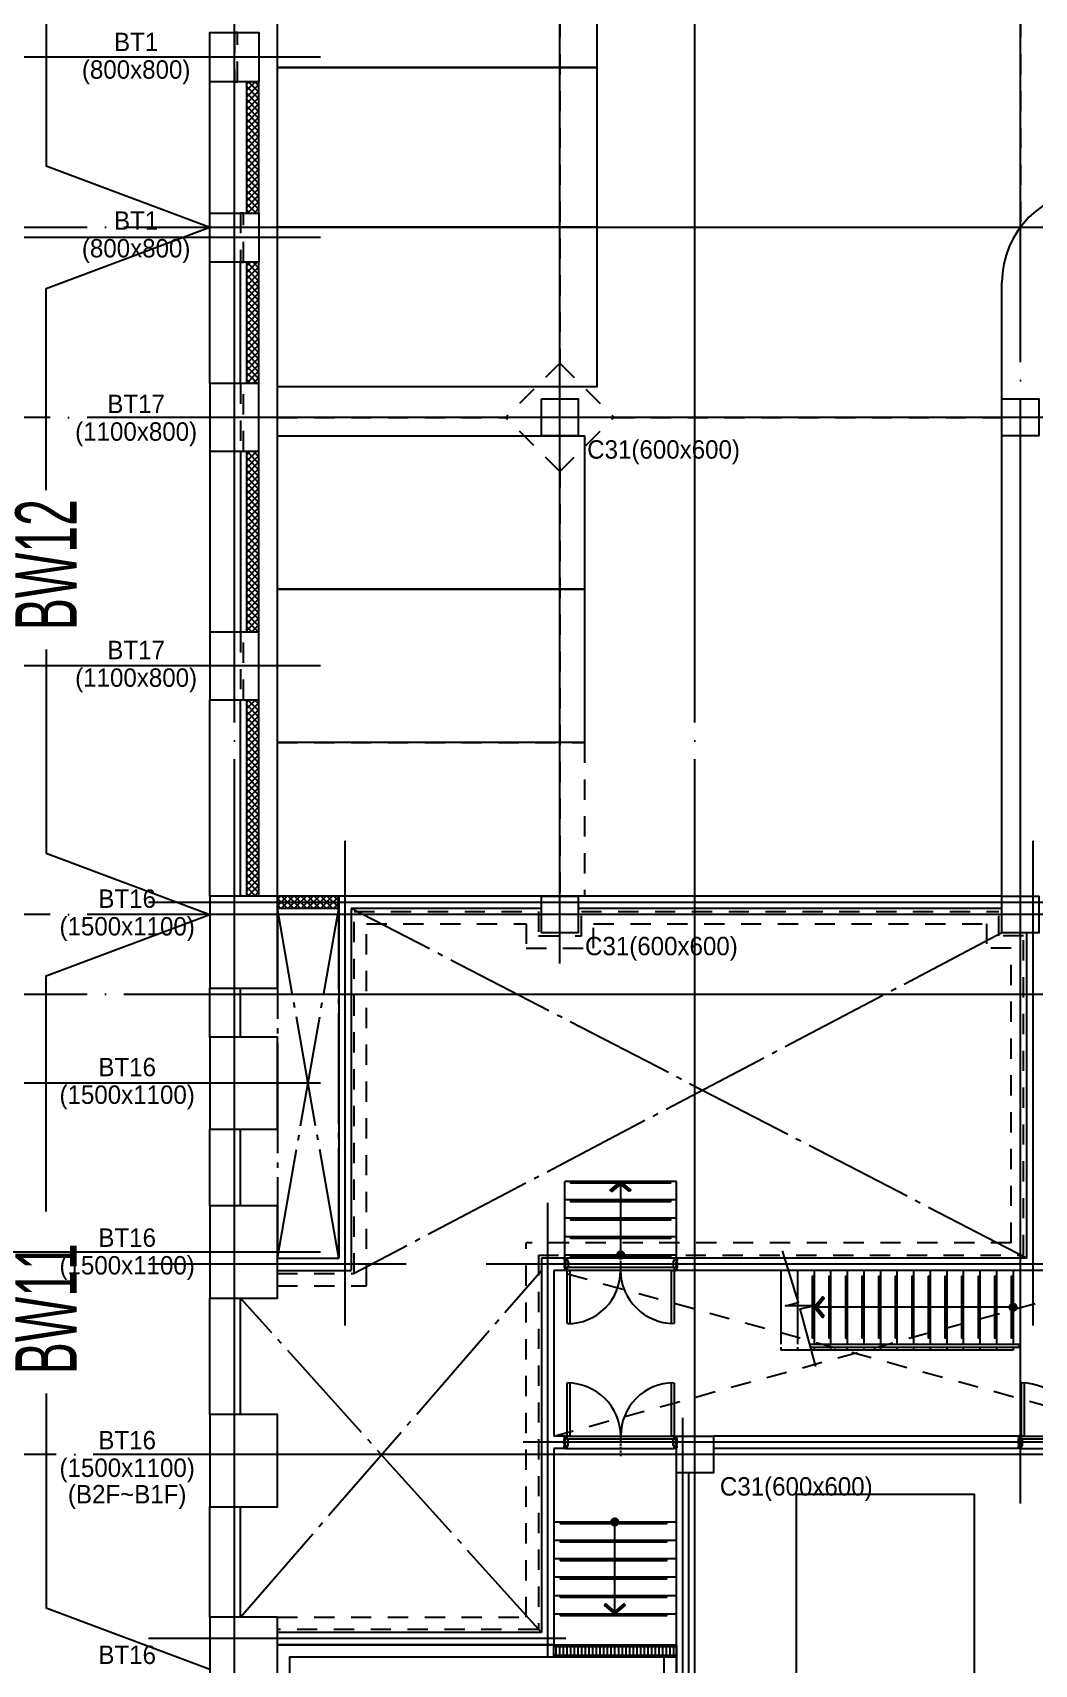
# Model space of a CAD drawing. Header units: millimetres. Extents: x -47382 to 204618, y -51045 to 127155.
# Drawn here: x 17115 to 33427, y 40452 to 67041 of the extents above; entities that cross this region are included whole.
import ezdxf
from ezdxf.enums import TextEntityAlignment as Align

# ---------------------------------------------------------------- set-up
doc = ezdxf.new("R2010")
doc.units = ezdxf.units.MM
doc.header["$LTSCALE"] = 300
doc.header["$MEASUREMENT"] = 0
for name, pattern in [('CEN', [62, 60, -1, 0, -1]), ('HID', [2, 1.1, -0.9]), ('HIDDEN2', [0.1875, 0.125, -0.0625]), ('STD_SHAFT', [7.3, 6, -0.5, 0.3, -0.5])]:
    doc.linetypes.add(name, pattern=pattern)
doc.layers.get('0').update_dxf_attribs({"linetype": 'CONTINUOUS'})
doc.layers.get('Defpoints').update_dxf_attribs({"color": 153, "linetype": 'CONTINUOUS'})
doc.layers.add('A-ANNO-NPLT', color=129, linetype='CONTINUOUS', plot=False)
for name, color, linetype in [('A-CEN', 1, 'CEN'), ('A-DOOR', 4, 'CONTINUOUS'), ('A-DOOR-JAMB', 4, 'CONTINUOUS'), ('A-DOOR-SILL', 8, 'CONTINUOUS'), ('A-DOOR-SWING', 8, 'CONTINUOUS'), ('A-FLOR-EQPM-PAD', 7, 'CONTINUOUS'), ('A-FLOR-OPEN-BELO', 6, 'STD_SHAFT'), ('A-FLOR-PFIX', 6, 'CONTINUOUS'), ('A-FLOR-PKNG-TYP1', 95, 'CONTINUOUS'), ('A-FLOR-PKNG-TYP2', 95, 'CONTINUOUS'), ('A-FLOR-STRA-ETC', 7, 'CONTINUOUS'), ('A-FLOR-STRA-MAIN', 4, 'CONTINUOUS'), ('A-FLOR-STRA-SUB', 9, 'CONTINUOUS'), ('A-SITE-CIRC', 95, 'CONTINUOUS'), ('A-ST-AXIS-CEN', 252, 'CEN'), ('A-ST-COL', 2, 'CONTINUOUS'), ('A-ST-CONC', 2, 'CONTINUOUS'), ('A-WALL-MASN', 3, 'CONTINUOUS'), ('AA-CJ', 4, 'HID'), ('ELE3', 4, 'CONTINUOUS'), ('ELE9', 9, 'CONTINUOUS'), ('HID', 7, 'HID'), ('블럭', 5, 'CONTINUOUS')]:
    doc.layers.add(name, color=color, linetype=linetype)
doc.styles.add('ksm', font='')
doc.styles.add('돋움', font='')
doc.styles.get('ksm').set_extended_font_data('Dotum')
doc.styles.get('돋움').set_extended_font_data('Dotum')

# ---------------------------------------------------------------- blocks, each defined once
blk = doc.blocks.new('XR-평면도$0$8F-PLAN$0$arrow2')
at = {"color": 8}
blk.add_lwpolyline([(0, 0.87), (0.74, 0), (0, -0.87), (0.15, -1), (1, 0), (0.15, 1)], close=True, dxfattribs=at)
for points in [[(0, 0.87), (0.15, 1), (0.74, 0), (1, 0)], [(0.74, 0), (1, 0), (0, -0.87), (0.15, -1)]]:
    blk.add_solid(points, dxfattribs=at)
blk = doc.blocks.new('G$CA57D56C9')
at = {"layer": 'A-ANNO-NPLT', "linetype": 'HIDDEN2'}
for p, q in [((0, 316), (20, 316)), ((0, 136), (0, 316)), ((0, 296), (20, 296)), ((10, 136), (10, 316)), ((20, 136), (20, 316)), ((924, 0), (924, 319)), ((1820, 136), (1820, 316)), ((1840, 316), (1820, 316)), ((1840, 296), (1820, 296)), ((1830, 136), (1830, 316)), ((1840, 136), (1840, 316)), ((0, 156), (20, 156)), ((0, 136), (20, 136)), ((1833, 156), (1813, 156)), ((1833, 136), (1813, 136))]:
    blk.add_line(p, q, dxfattribs=at)
at = {"layer": 'A-ANNO-NPLT', "linetype": 'ByBlock'}
blk.add_lwpolyline([(50, 326), (1790, 326), (1790, 276), (50, 276)], close=True, dxfattribs=at)
at = {"layer": 'A-DOOR', "linetype": 'ByBlock'}
for points in [[(90, 1192), (90, 326), (50, 326), (50, 1193)], [(1790, 1193), (1790, 326), (1750, 326), (1750, 1192)]]:
    blk.add_lwpolyline(points, dxfattribs=at)
at = {"layer": 'A-DOOR-JAMB'}
for points in [[(20, 146), (20, 126), (50, 126), (50, 176), (65, 176), (65, 276), (50, 276), (50, 326), (20, 326), (20, 306)], [(1820, 146), (1820, 126), (1790, 126), (1790, 176), (1775, 176), (1775, 276), (1790, 276), (1790, 326), (1820, 326), (1820, 306)]]:
    blk.add_lwpolyline(points, dxfattribs=at)
at = {"layer": 'A-DOOR-SILL'}
blk.add_line((50, 126), (1790, 126), dxfattribs=at)
at = {"layer": 'A-DOOR-SWING'}
for centre, radius, start, end in [((45, 314), 879, 0.8094, 89.6647), ((1778, 339), 854, 89.6619, 180.8162)]:
    blk.add_arc(centre, radius, start, end, dxfattribs=at)
blk = doc.blocks.new('ACT 지하2층구조평면도')
at = {"layer": 'A-ST-COL'}
for points in [[(67382, 117286), (67382, 118086), (68182, 118086), (68182, 117286), (67382, 117286)], [(67382, 114346), (67382, 115146), (68182, 115146), (68182, 114346), (67382, 114346)], [(72782, 112116), (73382, 112116), (73382, 111516), (72782, 111516), (72782, 112116)], [(80282, 112116), (80882, 112116), (80882, 111516), (80282, 111516), (80282, 112116)], [(72782, 104016), (73382, 104016), (73382, 103416), (72782, 103416), (72782, 104016)], [(80282, 104016), (80882, 104016), (80882, 103416), (80282, 103416), (80282, 104016)], [(74982, 95216), (75582, 95216), (75582, 94616), (74982, 94616), (74982, 95216)]]:
    blk.add_lwpolyline(points, dxfattribs=at)
for points in [[(67382, 112366), (67382, 111266), (68182, 111266), (68182, 112366)], [(67382, 108316), (67382, 107216), (68182, 107216), (68182, 108316)], [(67382, 104016), (67382, 102516), (68482, 102516), (68482, 104016)], [(67382, 101716), (67382, 100216), (68482, 100216), (68482, 101716)], [(67382, 98966), (67382, 97466), (68482, 97466), (68482, 98966)], [(67382, 95566), (67382, 94066), (68482, 94066), (68482, 95566)], [(67382, 92266), (67382, 90766), (68482, 90766), (68482, 92266)]]:
    blk.add_lwpolyline(points, close=True, dxfattribs=at)

msp = doc.modelspace()

# ---------------------------------------------------------------- hatches: boundary and pattern name
at = {"layer": '블럭', "transparency": 33554687}
h = msp.add_hatch(dxfattribs=at)
h.set_pattern_fill('ANSI37', color=256, scale=600)
h.paths.add_polyline_path([(20800, 64101), (20600, 64101), (20600, 66241), (20800, 66241)])
h = msp.add_hatch(dxfattribs=at)
h.set_pattern_fill('ANSI37', color=256, scale=600)
h.paths.add_polyline_path([(20800, 61321), (20600, 61321), (20600, 63301), (20800, 63301)])
h = msp.add_hatch(dxfattribs=at)
h.set_pattern_fill('ANSI37', color=256, scale=600)
h.paths.add_polyline_path([(20800, 57271), (20600, 57271), (20600, 60221), (20800, 60221)])
h = msp.add_hatch(dxfattribs=at)
h.set_pattern_fill('ANSI37', color=256, scale=600)
h.paths.add_polyline_path([(20600, 56171), (20800, 56171), (20800, 52971), (20600, 52971)])
h = msp.add_hatch(dxfattribs=at)
h.set_pattern_fill('ANSI37', color=256, scale=600)
h.paths.add_polyline_path([(21100, 52971), (22100, 52971), (22100, 52771), (21100, 52771)])

# ---------------------------------------------------------------- linework, layer by layer
at = {"layer": 'A-CEN'}
for p, q in [((21800, 66641), (0, 66641)), ((21800, 63701), (0, 63701)), ((21800, 56721), (0, 56721)), ((22200, 53871), (22200, 45971)), ((33400, 53871), (33400, 45971)), ((19000, 52871), (34400, 52871)), ((21800, 49921), (0, 49921)), ((25500, 47971), (25500, 40571)), ((21800, 47171), (0, 47171)), ((23200, 46971), (19000, 46971)), ((36600, 46971), (24500, 46971)), ((27700, 44471), (27700, 26471)), ((36100, 44071), (25100, 44071)), ((25800, 40871), (19000, 40871))]:
    msp.add_line(p, q, dxfattribs=at)
at = {"layer": 'A-FLOR-EQPM-PAD'}
msp.add_lwpolyline([(32450, 25621), (32450, 43221), (29550, 43221), (29550, 25621)], close=True, dxfattribs=at)
at = {"layer": 'A-FLOR-OPEN-BELO'}
for p, q in [((21100, 47071), (22100, 52771)), ((22100, 47071), (21100, 52771)), ((33300, 47071), (22300, 52771)), ((32900, 52371), (22350, 46821)), ((20500, 41221), (25400, 46871)), ((25400, 40971), (20500, 46421))]:
    msp.add_line(p, q, dxfattribs=at)
msp.add_lwpolyline([(21100, 47071), (22100, 47071), (22100, 52771), (21100, 52771)], close=True, dxfattribs=at)
at = {"layer": 'A-FLOR-PFIX'}
msp.add_line((21100, 52971), (21100, 90971), dxfattribs=at)
for points in [[(21100, 39721), (21100, 40771), (27600, 40771), (27600, 27371), (25600, 27371), (25600, 28671), (21000, 28671), (21000, 39721), (21100, 39721)], [(27400, 27571), (27400, 40571), (21300, 40571), (21300, 39548), (21200, 39548), (21200, 28871), (25800, 28871), (25800, 27571), (27400, 27571)]]:
    msp.add_lwpolyline(points, dxfattribs=at)
at = {"layer": 'A-FLOR-PKNG-TYP1'}
for points in [[(21100, 69071), (26300, 69071), (26300, 66471), (21100, 66471), (21100, 69071)], [(21100, 66471), (26300, 66471), (26300, 63871), (21100, 63871), (21100, 66471)], [(21100, 63871), (26300, 63871), (26300, 61271), (21100, 61271), (21100, 63871)]]:
    msp.add_lwpolyline(points, dxfattribs=at)
at = {"layer": 'A-FLOR-PKNG-TYP2'}
for points in [[(26100, 57971), (21100, 57971), (21100, 60471), (26100, 60471), (26100, 57971)], [(26100, 55471), (21100, 55471), (21100, 57971), (26100, 57971), (26100, 55471)]]:
    msp.add_lwpolyline(points, dxfattribs=at)
at = {"layer": 'A-FLOR-STRA-ETC'}
msp.add_line((33080, 46271), (29840, 46271), dxfattribs=at)
for points in [[(26690, 48321), (26690, 47121)], [(29871, 45304), (29612, 46243), (29829, 46296), (29372, 46296), (29586, 46349), (29328, 47189)], [(26595, 41315), (26595, 42771)]]:
    msp.add_lwpolyline(points, dxfattribs=at)
at = {"layer": 'A-FLOR-STRA-ETC', "const_width": 75}
for points in [[(26690, 47084, -1), (26690, 47159, -1)], [(33080, 46234, -1), (33080, 46309, -1)], [(26595, 42734, -1), (26595, 42809, -1)]]:
    msp.add_lwpolyline(points, format="xyb", close=True, dxfattribs=at)
at = {"layer": 'A-FLOR-STRA-MAIN'}
for p, q in [((27600, 48321), (25780, 48321)), ((25780, 47071), (25780, 48321)), ((27600, 47071), (27600, 48321)), ((27600, 48021), (25780, 48021)), ((27600, 47721), (25780, 47721)), ((27600, 47421), (25780, 47421)), ((27600, 47121), (25780, 47121)), ((29300, 46871), (29300, 45671)), ((29570, 46871), (29570, 45671)), ((29840, 46871), (29840, 45671)), ((30110, 46871), (30110, 45671)), ((30380, 46871), (30380, 45671)), ((30650, 46871), (30650, 45671)), ((30920, 46871), (30920, 45671)), ((31190, 46871), (31190, 45671)), ((31460, 46871), (31460, 45671)), ((31730, 46871), (31730, 45671)), ((32000, 46871), (32000, 45671)), ((32270, 46871), (32270, 45671)), ((32540, 46871), (32540, 45671)), ((32810, 46871), (32810, 45671)), ((33080, 46871), (33080, 45671)), ((29300, 45621), (29300, 45571)), ((29797, 45571), (29300, 45571)), ((29570, 45621), (29570, 45571)), ((33080, 45571), (29797, 45571)), ((29840, 45621), (29840, 45571)), ((30110, 45621), (30110, 45571)), ((30380, 45621), (30380, 45571)), ((30650, 45621), (30650, 45571)), ((30920, 45621), (30920, 45571)), ((31190, 45621), (31190, 45571)), ((31460, 45621), (31460, 45571)), ((31730, 45621), (31730, 45571)), ((32000, 45621), (32000, 45571)), ((32270, 45621), (32270, 45571)), ((32540, 45621), (32540, 45571)), ((32810, 45621), (32810, 45571)), ((33080, 45621), (33080, 45571)), ((33080, 45621), (33080, 45571)), ((27590, 42771), (25600, 42771)), ((27590, 42471), (25600, 42471)), ((27590, 42171), (25600, 42171)), ((27590, 41871), (25600, 41871)), ((27590, 41571), (25600, 41571)), ((27590, 41271), (25600, 41271))]:
    msp.add_line(p, q, dxfattribs=at)
at = {"layer": 'A-FLOR-STRA-SUB'}
for p, q in [((29769, 45671), (33180, 45671)), ((29783, 45621), (33180, 45621)), ((33180, 45671), (33180, 45621))]:
    msp.add_line(p, q, dxfattribs=at)
at = {"layer": 'A-FLOR-STRA-SUB', "color": 250}
for points in [[(27500, 48321), (27500, 48291), (25880, 48291), (25880, 48321)], [(27500, 48021), (27500, 47991), (25880, 47991), (25880, 48021)], [(27500, 47721), (27500, 47691), (25880, 47691), (25880, 47721)], [(27500, 47421), (27500, 47391), (25880, 47391), (25880, 47421)], [(27500, 47121), (27500, 47091), (25880, 47091), (25880, 47121)], [(29840, 46771), (29810, 46771), (29810, 45771), (29840, 45771)], [(30110, 46771), (30080, 46771), (30080, 45771), (30110, 45771)], [(30380, 46771), (30350, 46771), (30350, 45771), (30380, 45771)], [(30650, 46771), (30620, 46771), (30620, 45771), (30650, 45771)], [(30920, 46771), (30890, 46771), (30890, 45771), (30920, 45771)], [(31190, 46771), (31160, 46771), (31160, 45771), (31190, 45771)], [(31460, 46771), (31430, 46771), (31430, 45771), (31460, 45771)], [(31730, 46771), (31700, 46771), (31700, 45771), (31730, 45771)], [(32000, 46771), (31970, 46771), (31970, 45771), (32000, 45771)], [(32270, 46771), (32240, 46771), (32240, 45771), (32270, 45771)], [(32540, 46771), (32510, 46771), (32510, 45771), (32540, 45771)], [(32810, 46771), (32780, 46771), (32780, 45771), (32810, 45771)], [(33080, 46771), (33050, 46771), (33050, 45771), (33080, 45771)], [(27439, 42771), (27439, 42741), (25710, 42741), (25710, 42771)], [(27439, 42471), (27439, 42441), (25710, 42441), (25710, 42471)], [(27439, 42171), (27439, 42141), (25710, 42141), (25710, 42171)], [(27439, 41871), (27439, 41841), (25710, 41841), (25710, 41871)], [(27439, 41571), (27439, 41541), (25710, 41541), (25710, 41571)], [(27439, 41271), (27439, 41241), (25710, 41241), (25710, 41271)]]:
    msp.add_lwpolyline(points, dxfattribs=at)
at = {"layer": 'A-SITE-CIRC'}
msp.add_line((32900, 52971), (32900, 62971), dxfattribs=at)
msp.add_arc((34400, 62971), 1500, 90, 180, dxfattribs=at)
at = {"layer": 'A-ST-AXIS-CEN'}
for p, q in [((20400, 0), (20400, 99371)), ((25700, 51871), (25700, 99371)), ((27900, 0), (27900, 99371)), ((33200, 43071), (33200, 99371)), ((0, 63871), (142000, 63871)), ((36000, 60771), (0, 60771)), ((36000, 52671), (0, 52671)), ((0, 51371), (142000, 51371)), ((36100, 43871), (0, 43871))]:
    msp.add_line(p, q, dxfattribs=at)
at = {"layer": 'A-ST-CONC'}
for p, q in [((20000, 52971), (20000, 56171)), ((20500, 52968), (20500, 56168)), ((22100, 52971), (22100, 47071)), ((32900, 52971), (22100, 52971)), ((22300, 52771), (22300, 46871)), ((25400, 52771), (22300, 52771)), ((32900, 52771), (26000, 52771)), ((33300, 52371), (33300, 47071)), ((20000, 50671), (20000, 51471)), ((20500, 50671), (20500, 51471)), ((20000, 47921), (20000, 49171)), ((20500, 47921), (20500, 49171)), ((21100, 47071), (22100, 47071)), ((25780, 47071), (25400, 47071)), ((25400, 47071), (25400, 40971)), ((25780, 47071), (25780, 46871)), ((32292, 47071), (27600, 47071)), ((27600, 47071), (27600, 46871)), ((33300, 47071), (32292, 47071)), ((21100, 46871), (22300, 46871)), ((25780, 46871), (25600, 46871)), ((25600, 46871), (25600, 44171)), ((27800, 46871), (27600, 46871)), ((33580, 46871), (27800, 46871)), ((20000, 44521), (20000, 46421)), ((20500, 44521), (20500, 46421)), ((25780, 44171), (25600, 44171)), ((25780, 44171), (25780, 43971)), ((33180, 44171), (28200, 44171)), ((33180, 44171), (33180, 43971)), ((25780, 43971), (25600, 43971)), ((25600, 43971), (25600, 40771)), ((33180, 43971), (28200, 43971)), ((27600, 35771), (27600, 43571)), ((27800, 35771), (27800, 43571)), ((20000, 41221), (20000, 43021)), ((20500, 41221), (20500, 43021)), ((25400, 40971), (21100, 40971)), ((25600, 40771), (21100, 40771))]:
    msp.add_line(p, q, dxfattribs=at)
for points in [[(20000, 64101), (20000, 66241)], [(20400, 64101), (20400, 66241)], [(20000, 61321), (20000, 63301)], [(20500, 61321), (20500, 63301)], [(20000, 60221), (20000, 57271)], [(20500, 60221), (20500, 57271)]]:
    msp.add_lwpolyline(points, dxfattribs=at)
at = {"layer": 'A-WALL-MASN'}
for p, q in [((22100, 52971), (21100, 52971)), ((22100, 52771), (21100, 52771))]:
    msp.add_line(p, q, dxfattribs=at)
for points in [[(20600, 64101), (20600, 66241)], [(20800, 64101), (20800, 66241)], [(20600, 61321), (20600, 63301)], [(20800, 61321), (20800, 63301)], [(20600, 57271), (20600, 60221)], [(20800, 57271), (20800, 60221)], [(20600, 52971), (20600, 56171)], [(20800, 52971), (20800, 56171)]]:
    msp.add_lwpolyline(points, dxfattribs=at)
at = {"layer": 'AA-CJ'}
for p, q in [((25700, 68489), (25700, 61654)), ((33200, 68489), (33200, 63871)), ((25700, 61654), (24817, 60771)), ((25700, 61654), (26583, 60771)), ((21100, 60771), (24817, 60771)), ((25700, 59889), (24817, 60771)), ((25700, 59889), (26583, 60771)), ((26583, 60771), (32900, 60771)), ((25700, 59959), (25700, 52971))]:
    msp.add_line(p, q, dxfattribs=at)
at = {"layer": 'Defpoints'}
for points in [[(17333, 76322), (17333, 64871), (20000, 63871)], [(17333, 59586), (17333, 62871), (20000, 63871)], [(17333, 56989), (17333, 53671), (20000, 52671)], [(17333, 47829), (17333, 51671), (20000, 52671)], [(17333, 44864), (17333, 41371), (20000, 40371)]]:
    msp.add_lwpolyline(points, dxfattribs=at)
at = {"layer": 'ELE3'}
msp.add_lwpolyline([(27600, 40771), (27600, 40571), (25600, 40571), (25600, 40771)], close=True, dxfattribs=at)
at = {"layer": 'ELE9'}
for p, q in [((25600, 40741), (27600, 40741)), ((25638, 40571), (25638, 40771)), ((25698, 40571), (25698, 40771)), ((25758, 40571), (25758, 40771)), ((25818, 40571), (25818, 40771)), ((25878, 40571), (25878, 40771)), ((25938, 40571), (25938, 40771)), ((25998, 40571), (25998, 40771)), ((26058, 40571), (26058, 40771)), ((26118, 40571), (26118, 40771)), ((26178, 40571), (26178, 40771)), ((26238, 40571), (26238, 40771)), ((26298, 40571), (26298, 40771)), ((26358, 40571), (26358, 40771)), ((26418, 40571), (26418, 40771)), ((26478, 40571), (26478, 40771)), ((26538, 40571), (26538, 40771)), ((26598, 40571), (26598, 40771)), ((26658, 40571), (26658, 40771)), ((26718, 40571), (26718, 40771)), ((26778, 40571), (26778, 40771)), ((26838, 40571), (26838, 40771)), ((26898, 40571), (26898, 40771)), ((26958, 40571), (26958, 40771)), ((27018, 40571), (27018, 40771)), ((27078, 40571), (27078, 40771)), ((27138, 40571), (27138, 40771)), ((27198, 40571), (27198, 40771)), ((27258, 40571), (27258, 40771)), ((27318, 40571), (27318, 40771)), ((27378, 40571), (27378, 40771)), ((27438, 40571), (27438, 40771)), ((27498, 40571), (27498, 40771)), ((27558, 40571), (27558, 40771)), ((27600, 40571), (27600, 40771)), ((25600, 40601), (27600, 40601))]:
    msp.add_line(p, q, dxfattribs=at)
at = {"layer": 'HID'}
for p, q in [((32850, 52321), (32850, 52721)), ((33050, 52121), (32650, 52121)), ((33250, 52321), (32850, 52321)), ((33050, 47321), (33050, 52121)), ((33250, 47121), (33250, 52321)), ((33050, 47321), (25150, 47321)), ((25150, 41221), (25150, 47321)), ((25350, 47121), (33250, 47121)), ((25350, 47121), (25350, 41021)), ((21100, 46821), (22350, 46821)), ((25600, 44171), (35400, 46871)), ((35400, 44171), (25600, 46871)), ((21100, 41221), (25150, 41221)), ((25350, 41021), (21100, 41021))]:
    msp.add_line(p, q, dxfattribs=at)
for points in [[(20400, 66241), (20450, 66241), (20450, 67041), (20400, 67041)], [(20500, 63301), (20550, 63301), (20550, 64101), (20500, 64101)], [(20500, 60221), (20550, 60221), (20550, 61321), (20500, 61321)], [(20500, 56171), (20550, 56171), (20550, 57271), (20500, 57271)]]:
    msp.add_lwpolyline(points, close=True, dxfattribs=at)
for points in [[(26100, 52971), (21100, 52971), (21100, 55471), (26100, 55471), (26100, 52971)], [(22350, 46821), (22350, 52721), (25350, 52721), (25350, 52321), (26050, 52321), (26050, 52721), (32850, 52721)], [(21100, 46621), (22550, 46621), (22550, 52521), (25150, 52521), (25150, 52121), (26250, 52121), (26250, 52521), (32650, 52521), (32650, 52121)]]:
    msp.add_lwpolyline(points, dxfattribs=at)

# ---------------------------------------------------------------- block references
for name, p in [('ACT 지하2층구조평면도', (-47382, -51045)), ('G$CA57D56C9', (25770, 43845)), ('G$CA57D56C9', (33170, 43845))]:
    msp.add_blockref(name, p)
at = {"rotation": 180}
msp.add_blockref('G$CA57D56C9', (27610, 47198), dxfattribs=at)
at = {"layer": 'A-FLOR-STRA-ETC', "extrusion": (0, 0, -1), "yscale": 167.8920954242349, "zscale": -166.9148302599861}
for p, xscale, rotation in [((-26690, 48155), 166.9148302599861, 90.00001700937852), ((-30007, 46271), -166.9148302599861, 179.9999829906214), ((-26595, 41438), -166.9148302599861, 89.99998299062129)]:
    msp.add_blockref('XR-평면도$0$8F-PLAN$0$arrow2', p, dxfattribs=dict(at, xscale=xscale, rotation=rotation))

# ---------------------------------------------------------------- texts
at = {"layer": 'Defpoints', "linetype": 'Continuous', "style": '돋움'}
for s, p in [('BT1', (18800, 66650)), ('(800x800)', (18800, 66200)), ('BT1', (18800, 63738)), ('(800x800)', (18800, 63288)), ('BT17', (18800, 60751)), ('(1100x800)', (18800, 60301)), ('C31(600x600)', (27389, 60009)), ('BT17', (18800, 56741)), ('(1100x800)', (18800, 56291)), ('BT16', (18654, 52689)), ('(1500x1100)', (18654, 52239)), ('C31(600x600)', (27354, 51917)), ('BT16', (18654, 49945)), ('(1500x1100)', (18654, 49495)), ('BT16', (18654, 47165)), ('(1500x1100)', (18654, 46715)), ('BT16', (18654, 43866)), ('(1500x1100)', (18654, 43416)), ('(B2F~B1F)', (18654, 42985)), ('C31(600x600)', (29550, 43112)), ('BT16', (18654, 40368))]:
    msp.add_text(s, height=300, dxfattribs=at).set_placement(p, align=Align.BOTTOM_CENTER)
at = {"layer": 'Defpoints', "style": 'ksm', "width": 0.6}
for s, p in [('BW12', (17333, 58371)), ('BW11', (17333, 46246))]:
    msp.add_text(s, height=1000, rotation=90, dxfattribs=at).set_placement(p, align=Align.MIDDLE_CENTER)

doc.saveas('drawing.dxf')
